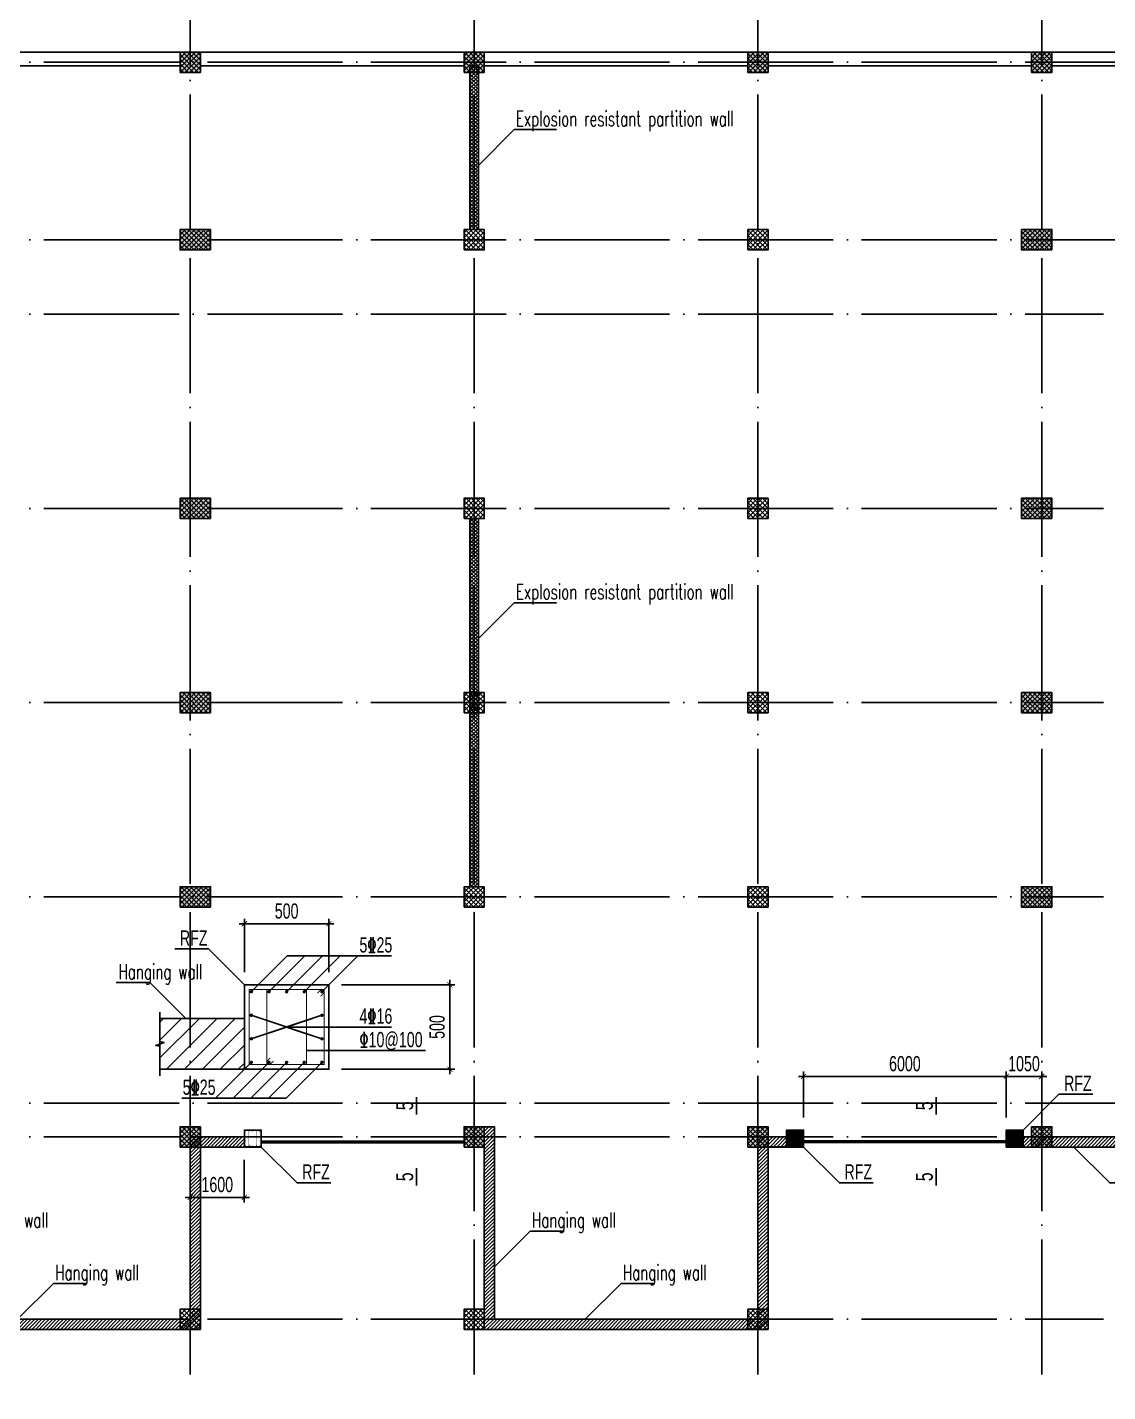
# Model space of a CAD drawing. Extents: x 68709 to 334654, y -65926 to 107615.
# Drawn here: x 124833 to 156810, y 46886 to 87264 of the extents above; entities that cross this region are included whole.
import ezdxf
from ezdxf.xclip import XClip

# ---------------------------------------------------------------- set-up
doc = ezdxf.new("R2010")
doc.units = 0
doc.header["$LTSCALE"] = 2000
doc.header["$MEASUREMENT"] = 0
doc.header["$XCLIPFRAME"] = 0
for name, pattern in [('CENTER', [2, 1.25, -0.25, 0.25, -0.25]), ('DASH', [0.35, 0.25, -0.1]), ('DASHED', [0.75, 0.5, -0.25]), ('DOTE', [2.42, 2, -0.2, 0.02, -0.2])]:
    doc.linetypes.add(name, pattern=pattern)
doc.layers.get('0').update_dxf_attribs({"linetype": 'CONTINUOUS'})
doc.layers.get('Defpoints').update_dxf_attribs({"linetype": 'CONTINUOUS'})
for name, color, linetype in [('0-column', 1, 'CONTINUOUS'), ('0-column-down', 6, 'CONTINUOUS'), ('0-hatch', 252, 'CONTINUOUS'), ('3', 6, 'CONTINUOUS'), ('dote', 8, 'CONTINUOUS'), ('SL-COLU', 210, 'CONTINUOUS'), ('SL-DIM', 90, 'CONTINUOUS'), ('SL-TEXT', 7, 'CONTINUOUS'), ('SL-WALL', 51, 'CONTINUOUS'), ('SL-WALL_HATCH', 254, 'CONTINUOUS')]:
    doc.layers.add(name, color=color, linetype=linetype)
doc.styles.add('L-TEXT', font='tj-romand1.shx', dxfattribs={"width": 0.7, "bigfont": 'hztxt5.shx'})
doc.styles.add('link', font='tj03-romand1.shx', dxfattribs={"width": 0.7, "bigfont": 'hztxt5.shx'})
doc.styles.add('TONGJI-FONT', font='simplex.shx', dxfattribs={"width": 0.65})
doc.dimstyles.new('TSSD_150_150', dxfattribs={"dimtxt": 450, "dimasz": 150, "dimexe": 150, "dimexo": 375, "dimgap": 150, "dimtad": 1, "dimdec": 0, "dimtxsty": 'L-TEXT', "dimblk": 'ARCHTICK', "dimcen": 0, "dimdle": 150, "dimclrt": 7, "dimazin": 3, "dimtfac": 1, "dimtdec": 0, "dimtix": 1, "dimtmove": 2, "dimatfit": 3, "dimfxl": 0, "dimarcsym": 0})
pattern_1 = [(45, (-104156.54, -86527.21), (-53.03301, 53.03301), [])]

# ---------------------------------------------------------------- blocks, each defined once
blk = doc.blocks.new('0-jg-wall-ver3-dxadd')
for points in [[(33300, 79600), (25500, 79600), (25500, 79200), (33300, 79200)], [(41702, 79600), (33900, 79600), (33900, 79200), (41702, 79200)], [(50102, 79600), (42302, 79600), (42302, 79200), (50102, 79200)], [(58500, 79600), (50702, 79600), (50702, 79200), (58500, 79200)], [(65690, 79600), (59100, 79600), (59100, 79200), (65690, 79200)], [(42127, 78999), (41877, 78999), (41877, 74349), (42127, 74349)], [(42127, 65799), (41877, 65799), (41877, 60649), (42127, 60649)], [(42127, 60049), (41877, 60049), (41877, 54900), (42127, 54900)], [(61661, 48200), (61361, 48200), (61361, 47499), (59100, 47499), (59100, 47199), (61661, 47199)], [(35202, 47199), (35202, 47699), (35702, 47699), (35702, 47199)], [(51250, 47200), (51250, 47700), (51750, 47700), (51750, 47200)], [(57750, 47199), (57750, 47699), (58250, 47699), (58250, 47199)], [(58500, 47499), (58250, 47499), (58250, 47199), (58500, 47199)]]:
    blk.add_lwpolyline(points, close=True)
at = {"color": 3}
blk.add_lwpolyline([(50400, 47500), (50402, 42100), (42602, 42100), (42602, 47799), (42302, 47799), (42302, 41800), (50702, 41800), (50702, 47200), (51250, 47200), (51250, 47500)], close=True, dxfattribs=at)
at = {"color": 3, "ltscale": 0.1}
blk.add_lwpolyline([(35202, 47199), (33900, 47199), (33900, 41800), (25501, 41800), (25501, 47500), (25801, 47500), (25801, 42100), (33600, 42100), (33600, 47500), (35202, 47500)], close=True, dxfattribs=at)
blk = doc.blocks.new('A$C0F766647')
at = {"layer": '3', "linetype": 'DASHED', "ltscale": 0.6, "const_width": 100}
for points in [[(57750, -31944), (51750, -31944)], [(41700, -31950), (35702, -31950)]]:
    blk.add_lwpolyline(points, dxfattribs=at)
blk = doc.blocks.new('0-jg-column-Ver3-L-1')
at = {"color": 0, "linetype": 'ByBlock', "ltscale": 0.1}
for points in [[(33300, 78999), (33900, 78999), (33900, 79599), (33300, 79599)], [(41702, 78999), (42302, 78999), (42302, 79599), (41702, 79599)], [(50102, 78999), (50702, 78999), (50702, 79599), (50102, 79599)], [(58500, 78999), (59100, 78999), (59100, 79599), (58500, 79599)], [(34200, 73749), (34200, 74349), (33300, 74349), (33300, 73749)], [(59102, 73749), (59102, 74349), (58202, 74349), (58202, 73749)], [(34200, 65800), (34200, 66400), (33300, 66400), (33300, 65800)], [(59102, 65800), (59102, 66400), (58202, 66400), (58202, 65800)], [(34200, 60050), (34200, 60650), (33300, 60650), (33300, 60050)], [(59102, 60050), (59102, 60650), (58202, 60650), (58202, 60050)], [(34200, 54300), (34200, 54900), (33300, 54900), (33300, 54300)], [(59102, 54300), (59102, 54900), (58202, 54900), (58202, 54300)], [(33300, 47199), (33900, 47199), (33900, 47799), (33300, 47799)], [(41702, 47199), (42302, 47199), (42302, 47799), (41702, 47799)], [(50102, 47199), (50702, 47199), (50702, 47799), (50102, 47799)], [(58500, 47199), (59100, 47199), (59100, 47799), (58500, 47799)]]:
    blk.add_lwpolyline(points, close=True, dxfattribs=at)
blk = doc.blocks.new('ZW0702(CQ)')
at = {"layer": 'dote', "linetype": 'DOTE'}
for p, q in [((33600, -9319.3), (33600, 86030.2)), ((42000, -9319.3), (42000, 86030.2)), ((50400, -9319.3), (50400, 86030.2)), ((58800, -9319.3), (58800, 86030.2)), ((-9452, 79300), (80768, 79300)), ((-9452, 74050), (64564.2, 74050)), ((-9452, 71850), (60626.9, 71850)), ((-9452, 66100), (60626.9, 66100)), ((-9452, 60350), (60626.9, 60350)), ((-9452, 54600), (60626.9, 54600)), ((60010, 46571.4), (81143, 49541.4)), ((-9452, 48500), (84527.8, 48500)), ((-9452, 47500), (60626.9, 47500)), ((-9452, 42100), (60626.9, 42100))]:
    blk.add_line(p, q, dxfattribs=at)
blk = doc.blocks.new('_ArchTick')
at = {"color": 0, "linetype": 'ByBlock', "const_width": 0.15}
blk.add_lwpolyline([(-0.5, -0.5), (0.5, 0.5)], dxfattribs=at)
blk = doc.blocks.new('*D122')
at = {"layer": 'Defpoints', "color": 0, "transparency": 16777216}
for p in [(29602, -25794), (27102, -27599), (29602, -27599)]:
    blk.add_point(p, dxfattribs=at)
at = {"layer": 'SL-COLU', "color": 0, "lineweight": -2, "transparency": 16777216}
for p, q in [((26952, -25794), (29752, -25794)), ((27102, -27224), (27102, -25644)), ((29602, -27224), (29602, -25644))]:
    blk.add_line(p, q, dxfattribs=at)
at = {"layer": 'SL-COLU', "color": 0, "lineweight": -2, "transparency": 16777216, "xscale": 150, "yscale": 150, "zscale": 150, "rotation": 180}
blk.add_blockref('_ArchTick', (27102, -25794), dxfattribs=at)
at = {"layer": 'SL-COLU', "color": 0, "lineweight": -2, "transparency": 16777216, "xscale": 150, "yscale": 150, "zscale": 150}
blk.add_blockref('_ArchTick', (29602, -25794), dxfattribs=at)
at = {"layer": 'SL-COLU', "color": 7, "transparency": 16777216, "insert": (28352, -25419), "char_height": 450, "attachment_point": 5, "style": 'L-TEXT'}
blk.add_mtext('\\A1;500', dxfattribs=at)
blk = doc.blocks.new('*D123')
at = {"layer": 'Defpoints', "color": 0, "transparency": 16777216}
for p in [(29602, -27599), (29602, -30099), (33182, -30099)]:
    blk.add_point(p, dxfattribs=at)
at = {"layer": 'SL-COLU', "color": 0, "lineweight": -2, "transparency": 16777216}
for p, q in [((33182, -27449), (33182, -30249)), ((29977, -27599), (33332, -27599)), ((29977, -30099), (33332, -30099))]:
    blk.add_line(p, q, dxfattribs=at)
at = {"layer": 'SL-COLU', "color": 0, "lineweight": -2, "transparency": 16777216, "xscale": 150, "yscale": 150, "zscale": 150}
for p, rotation in [((33182, -27599), 90), ((33182, -30099), 270)]:
    blk.add_blockref('_ArchTick', p, dxfattribs=dict(at, rotation=rotation))
at = {"layer": 'SL-COLU', "color": 7, "transparency": 16777216, "insert": (32807, -28849), "char_height": 450, "attachment_point": 5, "rotation": 90, "style": 'L-TEXT'}
blk.add_mtext('\\A1;500', dxfattribs=at)
blk = doc.blocks.new('0-jg-column-Ver3-L-0')
at = {"color": 0, "linetype": 'ByBlock', "ltscale": 0.1}
for points in [[(33300, 78999), (33900, 78999), (33900, 79599), (33300, 79599)], [(41702, 78999), (42302, 78999), (42302, 79599), (41702, 79599)], [(50102, 78999), (50702, 78999), (50702, 79599), (50102, 79599)], [(58500, 78999), (59100, 78999), (59100, 79599), (58500, 79599)], [(34200, 73749), (34200, 74349), (33300, 74349), (33300, 73749)], [(41702, 73749), (42302, 73749), (42302, 74349), (41702, 74349)], [(50102, 73749), (50702, 73749), (50702, 74349), (50102, 74349)], [(59102, 73749), (59102, 74349), (58202, 74349), (58202, 73749)], [(34200, 65800), (34200, 66400), (33300, 66400), (33300, 65800)], [(41702, 65799), (42302, 65799), (42302, 66399), (41702, 66399)], [(50102, 65799), (50702, 65799), (50702, 66399), (50102, 66399)], [(59102, 65800), (59102, 66400), (58202, 66400), (58202, 65800)], [(34200, 60050), (34200, 60650), (33300, 60650), (33300, 60050)], [(41702, 60049), (42302, 60049), (42302, 60649), (41702, 60649)], [(50102, 60049), (50702, 60049), (50702, 60649), (50102, 60649)], [(59102, 60050), (59102, 60650), (58202, 60650), (58202, 60050)], [(34200, 54300), (34200, 54900), (33300, 54900), (33300, 54300)], [(41702, 54299), (42302, 54299), (42302, 54899), (41702, 54899)], [(50102, 54299), (50702, 54299), (50702, 54899), (50102, 54899)], [(59102, 54300), (59102, 54900), (58202, 54900), (58202, 54300)], [(33300, 47199), (33900, 47199), (33900, 47799), (33300, 47799)], [(41702, 47199), (42302, 47199), (42302, 47799), (41702, 47799)], [(50102, 47199), (50702, 47199), (50702, 47799), (50102, 47799)], [(58500, 47199), (59100, 47199), (59100, 47799), (58500, 47799)], [(33300, 41800), (33900, 41800), (33900, 42400), (33300, 42400)], [(41702, 41800), (42302, 41800), (42302, 42400), (41702, 42400)], [(50102, 41800), (50702, 41800), (50702, 42400), (50102, 42400)]]:
    blk.add_lwpolyline(points, close=True, dxfattribs=at)
blk = doc.blocks.new('*D114')
at = {"layer": 'Defpoints', "color": 0, "transparency": 16777216}
for p in [(129657, 54127), (131256, 54127), (131256, 52638)]:
    blk.add_point(p, dxfattribs=at)
at = {"layer": 'SL-DIM', "color": 0, "lineweight": -2, "transparency": 16777216}
for p, q in [((129657, 53752), (129657, 52488)), ((131256, 53752), (131256, 52488)), ((129507, 52638), (131406, 52638))]:
    blk.add_line(p, q, dxfattribs=at)
at = {"layer": 'SL-DIM', "color": 0, "lineweight": -2, "transparency": 16777216, "xscale": 150, "yscale": 150, "zscale": 150, "rotation": 180}
blk.add_blockref('_ArchTick', (129657, 52638), dxfattribs=at)
at = {"layer": 'SL-DIM', "color": 0, "lineweight": -2, "transparency": 16777216, "xscale": 150, "yscale": 150, "zscale": 150}
blk.add_blockref('_ArchTick', (131256, 52638), dxfattribs=at)
at = {"layer": 'SL-DIM', "color": 7, "transparency": 16777216, "insert": (130456, 53013), "char_height": 450, "attachment_point": 5, "style": 'L-TEXT'}
blk.add_mtext('\\A1;1600', dxfattribs=at)
blk = doc.blocks.new('*D115')
at = {"layer": 'Defpoints', "color": 0, "transparency": 16777216}
for p in [(153807, 56216), (147807, 54628), (153807, 54627)]:
    blk.add_point(p, dxfattribs=at)
at = {"layer": 'SL-DIM', "color": 0, "lineweight": -2, "transparency": 16777216}
for p, q in [((147657, 56216), (153957, 56216)), ((147807, 55003), (147807, 56366)), ((153807, 55002), (153807, 56366))]:
    blk.add_line(p, q, dxfattribs=at)
at = {"layer": 'SL-DIM', "color": 0, "lineweight": -2, "transparency": 16777216, "xscale": 150, "yscale": 150, "zscale": 150, "rotation": 180}
blk.add_blockref('_ArchTick', (147807, 56216), dxfattribs=at)
at = {"layer": 'SL-DIM', "color": 0, "lineweight": -2, "transparency": 16777216, "xscale": 150, "yscale": 150, "zscale": 150}
blk.add_blockref('_ArchTick', (153807, 56216), dxfattribs=at)
at = {"layer": 'SL-DIM', "color": 7, "transparency": 16777216, "insert": (150807, 56591), "char_height": 450, "attachment_point": 5, "style": 'L-TEXT'}
blk.add_mtext('\\A1;6000', dxfattribs=at)
blk = doc.blocks.new('*D116')
at = {"layer": 'Defpoints', "color": 0, "transparency": 16777216}
for p in [(154857, 56216), (153807, 54627), (154857, 54727)]:
    blk.add_point(p, dxfattribs=at)
at = {"layer": 'SL-DIM', "color": 0, "lineweight": -2, "transparency": 16777216}
for p, q in [((153807, 56216), (153657, 56216)), ((153807, 55002), (153807, 56366)), ((153807, 56216), (154857, 56216)), ((154857, 55102), (154857, 56366)), ((154857, 56216), (155007, 56216))]:
    blk.add_line(p, q, dxfattribs=at)
at = {"layer": 'SL-DIM', "color": 0, "lineweight": -2, "transparency": 16777216, "xscale": 150, "yscale": 150, "zscale": 150}
blk.add_blockref('_ArchTick', (153807, 56216), dxfattribs=at)
at = {"layer": 'SL-DIM', "color": 0, "lineweight": -2, "transparency": 16777216, "xscale": 150, "yscale": 150, "zscale": 150, "rotation": 180}
blk.add_blockref('_ArchTick', (154857, 56216), dxfattribs=at)
at = {"layer": 'SL-DIM', "color": 7, "transparency": 16777216, "insert": (154332, 56591), "char_height": 450, "attachment_point": 5, "style": 'L-TEXT'}
blk.add_mtext('\\A1;1050', dxfattribs=at)
blk = doc.blocks.new('A$C4DFE0CFA')
at = {"layer": 'SL-WALL_HATCH'}
h = blk.add_hatch(dxfattribs=at)
h.set_pattern_fill('ANSI37', color=256, scale=600, style=0)
h.set_pattern_definition([(45, (-104156.54, -86527.21), (-53.03301, 53.03301), []), (135, (-104156.54, -86527.21), (-53.03301, -53.03301), [])])
h.paths.add_polyline_path([(34026.8, -399.5), (33776.8, -399.5), (33776.8, -5250), (34026.8, -5250)])
h.paths.add_polyline_path([(34026.8, -13799.5), (33776.8, -13799.5), (33776.8, -24699.5), (34026.8, -24699.5)])
h = blk.add_hatch(dxfattribs=at)
h.set_pattern_fill('ANSI31', color=256, scale=3000, style=0)
h.set_pattern_definition([(45, (-104156.54, -86527.2), (-265.165, 265.165), [])])
h.paths.add_polyline_path([(27101.8, -28596.8), (24601.8, -28596.8), (24601.8, -30099.5), (27101.8, -30099.5)])
h = blk.add_hatch(dxfattribs=at)
h.set_pattern_fill('ANSI31', color=256, scale=600, style=0)
h.set_pattern_definition([(45, (-2650, -13200), (-53.03301, 53.03301), [])])
h.paths.add_polyline_path([(50150, -32100), (50150, -32400), (53561.1, -32400), (53561.1, -31099.5), (63583.3, -31099.5), (63583.3, -30799.5), (53261.1, -30799.5), (53261.1, -32100)])
h = blk.add_hatch(dxfattribs=at)
h.set_pattern_fill('ANSI31', color=256, scale=600, style=0)
h.set_pattern_definition(pattern_1)
h.paths.add_polyline_path([(34201.8, -31800), (34201.8, -37799.5), (42601.8, -37799.5), (42601.8, -32400), (43150, -32400), (43150, -32100), (42300, -32100), (42301.8, -37499.5), (34501.8, -37499.5), (34501.8, -31800)])
h = blk.add_hatch(dxfattribs=at)
h.set_pattern_fill('ANSI31', color=256, scale=600, style=0)
h.set_pattern_definition(pattern_1)
h.paths.add_polyline_path([(16800.5, -32099.5), (16800.5, -32400), (17400.5, -32400), (17400.5, -37799.5), (25800, -37799.5), (25800, -32400), (27101.8, -32400), (27101.8, -32099.5), (25500, -32099.5), (25500, -37499.5), (17700.5, -37499.5), (17700.5, -32099.5)])
for points in [[(43150, -31899.5), (43650, -31899.5), (43650, -32400), (43150, -32400)], [(49650, -31900), (50150, -31900), (50150, -32400), (49650, -32400)]]:
    blk.add_hatch(color=256, dxfattribs=at).paths.add_polyline_path(points)
at = {"layer": 'SL-COLU'}
for points in [[(29367.5, -26743.8), (28367.5, -26743.8), (27306.8, -27804.5)], [(29890, -26743.8), (28890, -26743.8), (27829.3, -27804.5)], [(30412.5, -26743.8), (29412.5, -26743.8), (28351.8, -27804.5)], [(30935, -26743.8), (29935, -26743.8), (28874.3, -27804.5)], [(31457.5, -26743.8), (30457.5, -26743.8), (29396.8, -27804.5)], [(27306.8, -28501.1), (29396.8, -29197.8), (28351.8, -28849.5), (27306.8, -29197.8), (29396.8, -28501.1), (28351.8, -28849.5), (31457.5, -28849.5)], [(28939.3, -29546.1), (32457.5, -29546.1)], [(25246.2, -30955.1), (26246.2, -30955.1), (27306.8, -29894.5)], [(25768.7, -30955.1), (26768.7, -30955.1), (27829.3, -29894.5)], [(26291.2, -30955.1), (27291.2, -30955.1), (28351.8, -29894.5)], [(26813.7, -30955.1), (27813.7, -30955.1), (28874.3, -29894.5)], [(27336.2, -30955.1), (28336.2, -30955.1), (29396.8, -29894.5)]]:
    blk.add_lwpolyline(points, dxfattribs=at)
for points in [[(29601.8, -27599.5), (27101.8, -27599.5), (27101.8, -30099.5), (29601.8, -30099.5)], [(27601.8, -31900), (27101.8, -31900), (27101.8, -32400), (27601.8, -32400)]]:
    blk.add_lwpolyline(points, close=True, dxfattribs=at)
for points, const_width in [([(29352.5, -27940.8), (29461.8, -27831.4), (29461.8, -27739.5), (27241.8, -27739.5), (27241.8, -29959.5), (29461.8, -29959.5), (29461.8, -27739.5), (29369.9, -27739.5), (29260.5, -27848.8)], 30), ([(27868.2, -29763.7), (27764.3, -29867.5), (27764.3, -29959.5), (28939.3, -29959.5), (28939.3, -27739.5), (27764.3, -27739.5), (27764.3, -29959.5), (27856.3, -29959.5), (27960.1, -29855.6)], 30), ([(27552, -31968.3), (27573.8, -31946.4), (27573.8, -31928), (27129.8, -31928), (27129.8, -32372), (27573.8, -32372), (27573.8, -31928), (27555.4, -31928), (27533.6, -31949.9)], 6), ([(27255.1, -32332.8), (27234.3, -32353.6), (27234.3, -32372), (27469.3, -32372), (27469.3, -31928), (27234.3, -31928), (27234.3, -32372), (27252.7, -32372), (27273.5, -32351.2)], 6)]:
    blk.add_lwpolyline(points, dxfattribs=dict(at, const_width=const_width))
for points, const_width in [([(27281.8, -27804.5, 1), (27331.8, -27804.5, 1)], 50), ([(27804.3, -27804.5, 1), (27854.3, -27804.5, 1)], 50), ([(28326.8, -27804.5, 1), (28376.8, -27804.5, 1)], 50), ([(28849.3, -27804.5, 1), (28899.3, -27804.5, 1)], 50), ([(29371.8, -27804.5, 1), (29421.8, -27804.5, 1)], 50), ([(27281.8, -28501.1, 1), (27331.8, -28501.1, 1)], 50), ([(29371.8, -28501.1, 1), (29421.8, -28501.1, 1)], 50), ([(27281.8, -29197.8, 1), (27331.8, -29197.8, 1)], 50), ([(29371.8, -29197.8, 1), (29421.8, -29197.8, 1)], 50), ([(27281.8, -29894.5, 1), (27331.8, -29894.5, 1)], 50), ([(27804.3, -29894.5, 1), (27854.3, -29894.5, 1)], 50), ([(28326.8, -29894.5, 1), (28376.8, -29894.5, 1)], 50), ([(28849.3, -29894.5, 1), (28899.3, -29894.5, 1)], 50), ([(29371.8, -29894.5, 1), (29421.8, -29894.5, 1)], 50), ([(27137.8, -31941, 1), (27147.8, -31941, 1)], 10), ([(27137.8, -32080.3, 1), (27147.8, -32080.3, 1)], 10), ([(27137.8, -32219.7, 1), (27147.8, -32219.7, 1)], 10), ([(27242.3, -31941, 1), (27252.3, -31941, 1)], 10), ([(27346.8, -31941, 1), (27356.8, -31941, 1)], 10), ([(27451.3, -31941, 1), (27461.3, -31941, 1)], 10), ([(27555.8, -31941, 1), (27565.8, -31941, 1)], 10), ([(27555.8, -32080.3, 1), (27565.8, -32080.3, 1)], 10), ([(27555.8, -32219.7, 1), (27565.8, -32219.7, 1)], 10), ([(27137.8, -32359, 1), (27147.8, -32359, 1)], 10), ([(27242.3, -32359, 1), (27252.3, -32359, 1)], 10), ([(27346.8, -32359, 1), (27356.8, -32359, 1)], 10), ([(27451.3, -32359, 1), (27461.3, -32359, 1)], 10), ([(27555.8, -32359, 1), (27565.8, -32359, 1)], 10)]:
    blk.add_lwpolyline(points, format="xyb", close=True, dxfattribs=dict(at, const_width=const_width))
at = {"layer": 'SL-TEXT'}
for points in [[(36337.5, -2290.1), (35087.5, -2290.1), (34026.8, -3350.8)], [(36337.5, -16290.9), (35087.5, -16290.9), (34026.8, -17351.5)], [(25041.2, -26538.8), (26041.2, -26538.8), (27101.8, -27599.5)], [(23307.8, -27536.1), (24307.8, -27536.1), (25368.4, -28596.8)], [(52210.7, -30839.3), (51210.7, -30839.3), (50150, -31900)], [(29662.5, -33460.7), (28662.5, -33460.7), (27601.8, -32400)], [(45710.7, -33460.7), (44710.7, -33460.7), (43650, -32400)], [(53714.4, -33460.7), (52714.4, -33460.7), (51653.7, -32400)], [(36562.5, -34885.8), (35562.5, -34885.8), (34501.8, -35946.5)], [(22450.9, -36438.8), (21450.9, -36438.8), (20390.2, -37499.5)], [(39252.2, -36438.8), (38252.2, -36438.8), (37191.5, -37499.5)]]:
    blk.add_lwpolyline(points, dxfattribs=at)
at = {"layer": 'SL-WALL'}
blk.add_lwpolyline([(34026.8, -399.5), (33776.8, -399.5), (33776.8, -5250), (34026.8, -5250), (34026.8, -399.5)], dxfattribs=at)
for points in [[(34026.8, -13799.5), (33776.8, -13799.5), (33776.8, -24699.5), (34026.8, -24699.5)], [(34201.8, -31800), (34201.8, -37799.5), (42601.8, -37799.5), (42601.8, -32400), (43150, -32400), (43150, -32100), (42300, -32100), (42301.8, -37499.5), (34501.8, -37499.5), (34501.8, -31800)], [(16800.5, -32099.5), (16800.5, -32400), (17400.5, -32400), (17400.5, -37799.5), (25800, -37799.5), (25800, -32400), (27101.8, -32400), (27101.8, -32099.5), (25500, -32099.5), (25500, -37499.5), (17700.5, -37499.5), (17700.5, -32099.5)]]:
    blk.add_lwpolyline(points, close=True, dxfattribs=at)
at = {"layer": 'SL-WALL', "ltscale": 0.1}
for points in [[(24601.8, -28406.6), (24601.8, -29281.6), (24724.9, -29303.3), (24478.7, -29392.9), (24601.8, -29414.6), (24601.8, -30289.6)], [(27101.8, -28596.8), (24601.8, -28596.8), (24601.8, -30099.5), (27101.8, -30099.5), (27101.8, -28596.8)], [(43650, -32399.5), (43650, -32399.5)]]:
    blk.add_lwpolyline(points, dxfattribs=at)
blk.add_lwpolyline([(53561.1, -31099.5), (53561.1, -32400), (49650, -32400), (49650, -31900), (50150, -31900), (50150, -32100), (53261.1, -32100), (53261.1, -30799.5), (64083.3, -30799.5), (64083.3, -31299.5), (63583.3, -31299.5), (63583.3, -31099.5)], close=True, dxfattribs=at)
at = {"layer": 'SL-WALL_HATCH'}
for points in [[(50150, -32100), (50150, -32400), (53561.1, -32400), (53561.1, -31099.5), (63583.3, -31099.5), (63583.3, -30799.5), (53261.1, -30799.5), (53261.1, -32100)], [(43150, -31899.5), (43650, -31899.5), (43650, -32400), (43150, -32400)], [(49650, -31900), (50150, -31900), (50150, -32400), (49650, -32400)]]:
    blk.add_lwpolyline(points, close=True, dxfattribs=at)
at = {"layer": 'SL-COLU', "style": 'link', "width": 0.7}
for s, rotation, p in [('5%%15325', 360, (30507.5, -26643.8)), ('4%%15316', 360, (30507.5, -28749.5)), ('%%13110@100', 360, (30507.5, -29446.1)), ('5%%15325', 0, (25275.4, -30855.1))]:
    blk.add_text(s, height=450, rotation=rotation, dxfattribs=at).set_placement(p)
at = {"layer": 'SL-TEXT'}
for s, rotation, style, width, p in [('Explosion resistant partition wall', 360, 'TONGJI-FONT', 0.65, (35137.5, -2190.1)), ('Explosion resistant partition wall', 360, 'TONGJI-FONT', 0.65, (35137.5, -16190.9)), ('RFZ', 360, 'link', 0.7, (25191.2, -26438.8)), ('Hanging wall', 0, 'TONGJI-FONT', 0.65, (23374.8, -27436.1)), ('RFZ', 360, 'link', 0.7, (51360.7, -30739.3)), ('RFZ', 360, 'link', 0.7, (28812.5, -33360.7)), ('RFZ', 360, 'link', 0.7, (44860.7, -33360.7)), ('Hanging wall', 360, 'TONGJI-FONT', 0.65, (18811.2, -34785.8)), ('Hanging wall', 360, 'TONGJI-FONT', 0.65, (35612.5, -34785.8)), ('Hanging wall', 360, 'TONGJI-FONT', 0.65, (21500.9, -36338.8)), ('Hanging wall', 360, 'TONGJI-FONT', 0.65, (38302.2, -36338.8))]:
    blk.add_text(s, height=450, rotation=rotation, dxfattribs=dict(at, style=style, width=width)).set_placement(p)
at = {"layer": 'SL-COLU'}
dim = blk.add_linear_dim(base=(29601.8, -25794.5), p1=(27101.8, -27599.5), p2=(29601.8, -27599.5), text='500', dimstyle='TSSD_150_150', dxfattribs=at)
dim.commit()
dim.dimension.update_dxf_attribs({"geometry": '*D122', "text_midpoint": (28351.8, -25419.5)})
dim = blk.add_linear_dim(base=(33182.4, -30099.5), p1=(29601.8, -27599.5), p2=(29601.8, -30099.5), angle=90, text='500', dimstyle='TSSD_150_150', dxfattribs=at)
dim.commit()
dim.dimension.update_dxf_attribs({"geometry": '*D123', "text_midpoint": (32807.4, -28849.5)})

msp = doc.modelspace()

# ---------------------------------------------------------------- hatches: boundary and pattern name
at = {"layer": '0-hatch'}
h = msp.add_hatch(dxfattribs=at)
h.set_pattern_fill('ANSI37', color=256, scale=800, style=0)
h.set_pattern_definition([(45, (1000000, 0), (-70.710678, 70.710678), []), (135, (1000000, 0), (-70.710678, -70.710678), [])])
h.paths.add_polyline_path([(155158.4, 61227.7), (155158.4, 61827.7), (154258.4, 61827.7), (154258.4, 61227.7)])
h.paths.add_polyline_path([(155158.4, 72727.7), (155158.4, 73327.7), (154258.4, 73327.7), (154258.4, 72727.7)])
h.paths.add_polyline_path([(130256.5, 61227.7), (130256.5, 61827.7), (129356.5, 61827.7), (129356.5, 61227.7)])
h.paths.add_polyline_path([(129356.5, 85927.2), (129956.5, 85927.2), (129956.5, 86527.2), (129356.5, 86527.2)])
h.paths.add_polyline_path([(137758.4, 85927.2), (138358.4, 85927.2), (138358.4, 86527.2), (137758.4, 86527.2)])
h.paths.add_polyline_path([(146158.4, 85927.2), (146758.4, 85927.2), (146758.4, 86527.2), (146158.4, 86527.2)])
h.paths.add_polyline_path([(154556.4, 85927.2), (155156.4, 85927.2), (155156.4, 86527.2), (154556.4, 86527.2)])
h.paths.add_polyline_path([(130256.5, 72727.7), (130256.5, 73327.7), (129356.5, 73327.7), (129356.5, 72727.7)])
h.paths.add_polyline_path([(155158.4, 80677.2), (155158.4, 81277.2), (154258.4, 81277.2), (154258.4, 80677.2)])
h.paths.add_polyline_path([(130256.5, 80677.2), (130256.5, 81277.2), (129356.5, 81277.2), (129356.5, 80677.2)])
h.paths.add_polyline_path([(155158.4, 66977.7), (155158.4, 67577.7), (154258.4, 67577.7), (154258.4, 66977.7)])
h.paths.add_polyline_path([(130256.5, 66977.7), (130256.5, 67577.7), (129356.5, 67577.7), (129356.5, 66977.7)])
h.paths.add_polyline_path([(163540.4, 77814.2), (164134.6, 77730.7), (164218.1, 78324.8), (163623.9, 78408.3)])
h.paths.add_polyline_path([(95756.5, 61227.2), (96356.5, 61227.2), (96356.5, 61827.2), (95756.5, 61827.2)])
h.paths.add_polyline_path([(104156.5, 61227.2), (104756.5, 61227.2), (104756.5, 61827.2), (104156.5, 61827.2)])
h.paths.add_polyline_path([(104156.5, 72727.2), (104756.5, 72727.2), (104756.5, 73327.2), (104156.5, 73327.2)])
h.paths.add_polyline_path([(104156.5, 85927.2), (104756.5, 85927.2), (104756.5, 86527.2), (104156.5, 86527.2)])
h.paths.add_polyline_path([(112556.5, 72727.2), (113156.5, 72727.2), (113156.5, 73327.2), (112556.5, 73327.2)])
h.paths.add_polyline_path([(112556.5, 80177.2), (113156.5, 80177.2), (113156.5, 80777.2), (112556.5, 80777.2)])
h.paths.add_polyline_path([(112556.5, 85927.2), (113156.5, 85927.2), (113156.5, 86527.2), (112556.5, 86527.2)])
h.paths.add_polyline_path([(120956.5, 85927.2), (121556.5, 85927.2), (121556.5, 86527.2), (120956.5, 86527.2)])
h.paths.add_polyline_path([(120956.5, 80177.2), (121556.5, 80177.2), (121556.5, 80777.2), (120956.5, 80777.2)])
h.paths.add_polyline_path([(146158.4, 80677.2), (146758.4, 80677.2), (146758.4, 81277.2), (146158.4, 81277.2)])
h.paths.add_polyline_path([(137758.4, 80677.2), (138358.4, 80677.2), (138358.4, 81277.2), (137758.4, 81277.2)])
h.paths.add_polyline_path([(120956.5, 72727.2), (121556.5, 72727.2), (121556.5, 73327.2), (120956.5, 73327.2)])
h.paths.add_polyline_path([(120956.5, 61227.2), (121556.5, 61227.2), (121556.5, 61827.2), (120956.5, 61827.2)])
h.paths.add_polyline_path([(137758.4, 61227.2), (138358.4, 61227.2), (138358.4, 61827.2), (137758.4, 61827.2)])
h.paths.add_polyline_path([(146158.4, 61227.2), (146758.4, 61227.2), (146758.4, 61827.2), (146158.4, 61827.2)])
h.paths.add_polyline_path([(137758.4, 72727.2), (138358.4, 72727.2), (138358.4, 73327.2), (137758.4, 73327.2)])
h.paths.add_polyline_path([(146158.4, 72727.2), (146758.4, 72727.2), (146758.4, 73327.2), (146158.4, 73327.2)])
h.paths.add_polyline_path([(104156.5, 80327.2), (104756.5, 80327.2), (104756.5, 80927.2), (104156.5, 80927.2)])
h.paths.add_polyline_path([(95756.5, 66977.2), (96356.5, 66977.2), (96356.5, 67577.2), (95756.5, 67577.2)])
h.paths.add_polyline_path([(112556.5, 61227.2), (113156.5, 61227.2), (113156.5, 61827.2), (112556.5, 61827.2)])
h.paths.add_polyline_path([(112556.5, 66977.2), (113156.5, 66977.2), (113156.5, 67577.2), (112556.5, 67577.2)])
h.paths.add_polyline_path([(120956.5, 66977.2), (121556.5, 66977.2), (121556.5, 67577.2), (120956.5, 67577.2)])
h.paths.add_polyline_path([(137758.4, 66977.2), (138358.4, 66977.2), (138358.4, 67577.2), (137758.4, 67577.2)])
h.paths.add_polyline_path([(146158.4, 66977.2), (146758.4, 66977.2), (146758.4, 67577.2), (146158.4, 67577.2)])
h.paths.add_polyline_path([(104156.5, 66977.2), (104756.5, 66977.2), (104756.5, 67577.2), (104156.5, 67577.2)])
edge = h.paths.add_edge_path()
edge.add_arc((110156.5, 65627.7), 500, 0, 360)
edge = h.paths.add_edge_path()
edge.add_arc((96856.5, 65627.7), 500, 0, 360)
h.paths.add_polyline_path([(162646.3, 85927.7), (162646.3, 86527.7), (161746.3, 86527.7), (161746.3, 85927.7)])
h.paths.add_polyline_path([(165676.3, 85927.7), (165676.3, 86527.7), (164776.3, 86527.7), (164776.3, 85927.7)])
h.paths.add_polyline_path([(174364.3, 85927.7), (174364.3, 86527.7), (173464.3, 86527.7), (173464.3, 85927.7)])
h.paths.add_polyline_path([(164292, 83161.6), (164886.1, 83078.1), (164969.6, 83672.3), (164375.5, 83755.8)])
h.paths.add_polyline_path([(160569.6, 78231.7), (161163.8, 78148.2), (161247.3, 78742.4), (160653.1, 78825.9)])
h.paths.add_polyline_path([(172452.8, 76561.6), (173047, 76478.1), (173130.5, 77072.3), (172536.3, 77155.8)])
h.paths.add_polyline_path([(173204.4, 81909.1), (173798.5, 81825.6), (173882, 82419.7), (173287.9, 82503.2)])
h.paths.add_polyline_path([(170838.4, 65074.5), (171432.6, 64991), (171516.1, 65585.2), (170921.9, 65668.7)])
h.paths.add_polyline_path([(161926, 66327.1), (162520.2, 66243.6), (162603.7, 66837.7), (162009.5, 66921.2)])
h.paths.add_polyline_path([(164896.8, 65909.6), (165491, 65826), (165574.5, 66420.2), (164980.3, 66503.7)])
h.paths.add_polyline_path([(146158.4, 54127.2), (146758.4, 54127.2), (146758.4, 54727.2), (146158.4, 54727.2)])
h.paths.add_polyline_path([(137758.4, 54127.2), (138358.4, 54127.2), (138358.4, 54727.2), (137758.4, 54727.2)])
h.paths.add_polyline_path([(129356.5, 54127.2), (129956.5, 54127.2), (129956.5, 54727.2), (129356.5, 54727.2)])
h.paths.add_polyline_path([(95756.5, 54127.7), (96356.5, 54127.7), (96356.5, 54727.7), (95756.5, 54727.7)])
h.paths.add_polyline_path([(104157.1, 54127.2), (104757.1, 54127.2), (104757.1, 54727.2), (104157.1, 54727.2)])
h.paths.add_polyline_path([(112557.1, 54127.2), (113157.1, 54127.2), (113157.1, 54727.2), (112557.1, 54727.2)])
h.paths.add_polyline_path([(120957.1, 54127.2), (121557.1, 54127.2), (121557.1, 54727.2), (120957.1, 54727.2)])
h.paths.add_polyline_path([(120957.1, 48727.7), (121557.1, 48727.7), (121557.1, 49327.7), (120957.1, 49327.7)])
h.paths.add_polyline_path([(146158.4, 48727.7), (146758.4, 48727.7), (146758.4, 49327.7), (146158.4, 49327.7)])
h.paths.add_polyline_path([(129356.5, 48727.7), (129956.5, 48727.7), (129956.5, 49327.7), (129356.5, 49327.7)])
h.paths.add_polyline_path([(137758.4, 48727.7), (138358.4, 48727.7), (138358.4, 49327.7), (137758.4, 49327.7)])
h.paths.add_polyline_path([(97256.5, 49327.7), (97256.5, 49927.7), (95756.5, 49927.7), (95756.5, 49327.7)])
h.paths.add_polyline_path([(111656.7, 49327.7), (111656.7, 49927.7), (110156.7, 49927.7), (110156.7, 49327.7)])
h.paths.add_polyline_path([(104156.5, 49327.7), (104756.5, 49327.7), (104756.5, 49927.7), (104156.5, 49927.7)])
h.paths.add_polyline_path([(154556.4, 54127.2), (155156.4, 54127.2), (155156.4, 54727.2), (154556.4, 54727.2)])
h.paths.add_polyline_path([(157417.6, 55127.2), (158017.6, 55127.2), (158017.6, 55727.2), (157417.6, 55727.2)])
h.paths.add_polyline_path([(169439.5, 55127.2), (170039.5, 55127.2), (170039.5, 55727.2), (169439.5, 55727.2)])
h.paths.add_polyline_path([(164867.6, 55127.2), (165467.6, 55127.2), (165467.6, 55727.2), (164867.6, 55727.2)])
h = msp.add_hatch(color=256, dxfattribs=at)
h.paths.add_polyline_path([(130256.5, 66977.7), (130256.5, 67577.7), (129356.5, 67577.7), (129356.5, 66977.7)])
h.paths.add_polyline_path([(155158.4, 66977.7), (155158.4, 67577.7), (154258.4, 67577.7), (154258.4, 66977.7)])
h.paths.add_polyline_path([(129356.5, 54127.2), (129956.5, 54127.2), (129956.5, 54727.2), (129356.5, 54727.2)])
h.paths.add_polyline_path([(130256.5, 80677.2), (130256.5, 81277.2), (129356.5, 81277.2), (129356.5, 80677.2)])
h.paths.add_polyline_path([(155158.4, 80677.2), (155158.4, 81277.2), (154258.4, 81277.2), (154258.4, 80677.2)])
h.paths.add_polyline_path([(130256.5, 72727.7), (130256.5, 73327.7), (129356.5, 73327.7), (129356.5, 72727.7)])
h.paths.add_polyline_path([(137758.4, 54127.2), (138358.4, 54127.2), (138358.4, 54727.2), (137758.4, 54727.2)])
h.paths.add_polyline_path([(146158.4, 54127.2), (146758.4, 54127.2), (146758.4, 54727.2), (146158.4, 54727.2)])
h.paths.add_polyline_path([(154556.4, 54127.2), (155156.4, 54127.2), (155156.4, 54727.2), (154556.4, 54727.2)])
h.paths.add_polyline_path([(154556.4, 85927.2), (155156.4, 85927.2), (155156.4, 86527.2), (154556.4, 86527.2)])
h.paths.add_polyline_path([(146158.4, 85927.2), (146758.4, 85927.2), (146758.4, 86527.2), (146158.4, 86527.2)])
h.paths.add_polyline_path([(137758.4, 85927.2), (138358.4, 85927.2), (138358.4, 86527.2), (137758.4, 86527.2)])
h.paths.add_polyline_path([(129356.5, 85927.2), (129956.5, 85927.2), (129956.5, 86527.2), (129356.5, 86527.2)])
h.paths.add_polyline_path([(130256.5, 61227.7), (130256.5, 61827.7), (129356.5, 61827.7), (129356.5, 61227.7)])
h.paths.add_polyline_path([(155158.4, 72727.7), (155158.4, 73327.7), (154258.4, 73327.7), (154258.4, 72727.7)])
h.paths.add_polyline_path([(155158.4, 61227.7), (155158.4, 61827.7), (154258.4, 61827.7), (154258.4, 61227.7)])
h.paths.add_polyline_path([(164867.6, 55127.2), (165467.6, 55127.2), (165467.6, 55727.2), (164867.6, 55727.2)])
h.paths.add_polyline_path([(169439.5, 55127.2), (170039.5, 55127.2), (170039.5, 55727.2), (169439.5, 55727.2)])
h.paths.add_polyline_path([(157417.6, 55127.2), (158017.6, 55127.2), (158017.6, 55727.2), (157417.6, 55727.2)])
h.paths.add_polyline_path([(164896.8, 65909.6), (165491, 65826), (165574.5, 66420.2), (164980.3, 66503.7)])
h.paths.add_polyline_path([(161926, 66327.1), (162520.2, 66243.6), (162603.7, 66837.7), (162009.5, 66921.2)])
h.paths.add_polyline_path([(170838.4, 65074.5), (171432.6, 64991), (171516.1, 65585.2), (170921.9, 65668.7)])
h.paths.add_polyline_path([(173204.4, 81909.1), (173798.5, 81825.6), (173882, 82419.7), (173287.9, 82503.2)])
h.paths.add_polyline_path([(172452.8, 76561.6), (173047, 76478.1), (173130.5, 77072.3), (172536.3, 77155.8)])
h.paths.add_polyline_path([(160569.6, 78231.7), (161163.8, 78148.2), (161247.3, 78742.4), (160653.1, 78825.9)])
h.paths.add_polyline_path([(164292, 83161.6), (164886.1, 83078.1), (164969.6, 83672.3), (164375.5, 83755.8)])
h.paths.add_polyline_path([(174364.3, 85927.7), (174364.3, 86527.7), (173464.3, 86527.7), (173464.3, 85927.7)])
h.paths.add_polyline_path([(165676.3, 85927.7), (165676.3, 86527.7), (164776.3, 86527.7), (164776.3, 85927.7)])
h.paths.add_polyline_path([(162646.3, 85927.7), (162646.3, 86527.7), (161746.3, 86527.7), (161746.3, 85927.7)])
edge = h.paths.add_edge_path()
edge.add_arc((96856.5, 65627.7), 500, 0, 360)
edge = h.paths.add_edge_path()
edge.add_arc((110156.5, 65627.7), 500, 0, 360)
h.paths.add_polyline_path([(163540.4, 77814.2), (164134.6, 77730.7), (164218.1, 78324.8), (163623.9, 78408.3)])

# ---------------------------------------------------------------- block references
at = {"layer": '0-column', "color": 4}
ref = msp.add_blockref('0-jg-column-Ver3-L-0', (96056.5, 6927.7), dxfattribs=at)
XClip(ref).set_block_clipping_path([(-3292.9410662926, 81393.1620321742), (-3292.9410662926, 43240.4828987422), (-3292.9410662926, 40852.8039965382), (54678.5238504518, 40852.8039965382), (54678.5238504518, 44237.3651158331), (78036.1999313502, 44237.3651158331), (97060.9683461426, 44237.3651158331), (97060.9683461426, 94228.1515558241), (-3292.9410662927, 94228.1515558241)])
ref = msp.add_blockref('0-jg-column-Ver3-L-1', (96056.5, 6927.7), dxfattribs=at)
XClip(ref).set_block_clipping_path([(-1598.8236224058, 74604.4178340708), (-1598.8236224058, 65495.6285430563), (-1598.8236224058, 56740.06775672), (-2006.4988960264, 56740.06775672), (-2006.4988960264, 54141.6099813221), (-1598.8236224058, 54141.6099813221), (-1598.8236224058, 47165.0463147096), (62039.7253009504, 47165.0463147096), (62039.7253009504, 48162.3238048852), (71657.5524008055, 48162.3238048852), (71657.5524008055, 47334.6131908098), (73816.0742896648, 47334.6131908098), (73816.0742896648, 48197.1864492101), (73994.8300707935, 48197.1864492101), (74093.4888380849, 48879.7077578956), (78482.7258401236, 79977.1980899233), (66146.5674121028, 79977.1980899233), (66146.5674121028, 81224.5074627135), (64031.7450389362, 81224.5074627135), (64031.7450389362, 79757.9476729617), (-1598.8236224058, 79757.9476729616)])
ref = msp.add_blockref('0-jg-column-Ver3-L-1', (96056.5, 6927.7), dxfattribs=at)
XClip(ref).set_block_clipping_path([(-1598.8236224058, 74604.4178340708), (-1598.8236224058, 65495.6285430563), (-1598.8236224058, 56740.06775672), (-2006.4988960264, 56740.06775672), (-2006.4988960264, 54141.6099813221), (-1598.8236224058, 54141.6099813221), (-1598.8236224058, 47165.0463147096), (62039.7253009504, 47165.0463147096), (62039.7253009504, 48162.3238048852), (71657.5524008055, 48162.3238048852), (71657.5524008055, 47334.6131908098), (73816.0742896648, 47334.6131908098), (73816.0742896648, 48197.1864492101), (73994.8300707935, 48197.1864492101), (74093.4888380849, 48879.7077578956), (78482.7258401236, 79977.1980899233), (66146.5674121028, 79977.1980899233), (66146.5674121028, 81224.5074627135), (64031.7450389362, 81224.5074627135), (64031.7450389362, 79757.9476729617), (-1598.8236224058, 79757.9476729616)])
at = {"layer": '0-column-down'}
ref = msp.add_blockref('0-jg-wall-ver3-dxadd', (96056.5, 6927.7), dxfattribs=at)
XClip(ref).set_block_clipping_path([(-1597.5205245125, 74513.2405886847), (-1597.5205245125, 63446.9056728306), (-1597.5205245125, 56985.7323499514), (-2625.9855815822, 56985.7323499514), (-2625.9855815822, 53899.147307544), (-1597.5205245125, 53899.147307544), (-1597.5205245125, 42578.0507297336), (24639.1699151449, 42578.0507297336), (24639.1699151449, 41375.9814775255), (72821.6493476855, 41375.9814775255), (72821.6493476855, 47238.7151906272), (73805.1649727187, 47238.7151906272), (73805.1649727187, 48199.394121607), (73983.665152899, 48199.394121607), (73983.665152899, 48814.3767814642), (74946.130713436, 54999.5913425298), (78348.731914891, 79194.3407264346), (78348.731914891, 79866.1895327916), (78348.731914891, 82108.8629913949), (-1597.5205245125, 82108.8629913949)])
at = {"layer": 'dote', "linetype": 'DASH'}
ref = msp.add_blockref('ZW0702(CQ)', (96056.5, 6927.7), dxfattribs=at)
XClip(ref).set_block_clipping_path([(-15188.9695379891, 94941.8681304126), (-15188.9695379891, 40465.1350641153), (61935.0644099799, 40465.1350641153), (61935.0644099799, 44105.722128633), (59633.1171517283, 44105.722128633), (59633.1171517283, 47050.6298027338), (62623.2616241842, 47050.6298027338), (73235.5720788917, 48471.4198343426), (84175.6449556706, 48471.4198343426), (84175.6449556706, 47354.4222230357), (86928.2956268236, 47354.4222230357), (90677.7338378059, 94792.274815829)])
at = {"layer": 'SL-COLU'}
msp.add_blockref('A$C0F766647', (96056.5, 86227.7), dxfattribs=at)
at = {"layer": 'SL-WALL'}
msp.add_blockref('A$C4DFE0CFA', (104156.5, 86527.2), dxfattribs=at)

# ---------------------------------------------------------------- texts
at = {"layer": 'SL-TEXT', "linetype": 'CENTER', "ltscale": 5000, "style": 'L-TEXT', "width": 0.7}
for p in [(136252.9, 55086), (151632.5, 55086), (136252.9, 52984.7), (151632.5, 52984.7)]:
    msp.add_text('%%U 5 %%U', height=500, rotation=90, dxfattribs=at).set_placement(p)

# ---------------------------------------------------------------- dimensions: what is measured, and where the dimension line sits
at = {"layer": 'SL-DIM'}
for base, p1, p2, picture, middle in [((153806.5, 56216.5), (147806.5, 54627.7), (153806.5, 54627.2), '*D115', (150806.5, 56591.5)), ((154856.5, 56216.5), (153806.5, 54627.2), (154856.5, 54727.2), '*D116', (154331.5, 56591.5)), ((131256.4, 52638.4), (129656.5, 54127.2), (131256.4, 54127.2), '*D114', (130456.5, 53013.4))]:
    dim = msp.add_linear_dim(base=base, p1=p1, p2=p2, dimstyle='TSSD_150_150', dxfattribs=at)
    dim.commit()
    dim.dimension.update_dxf_attribs({"geometry": picture, "text_midpoint": middle})

doc.saveas('drawing.dxf')
